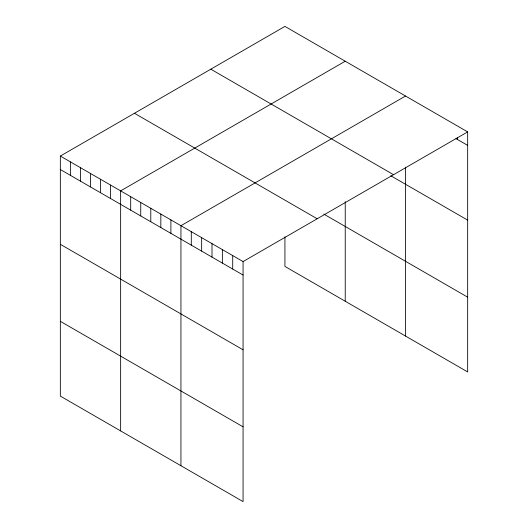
<?xml version="1.0" encoding="UTF-8"?>
<svg xmlns="http://www.w3.org/2000/svg" width="528" height="528" viewBox="0 0 528 528"><rect width="100%" height="100%" fill="white"/><g stroke="black" fill="none" stroke-linecap="round" stroke-linejoin="round"><path stroke-width="0.79" d="M60.337 156.064L243.071 261.571L243.071 501.6L60.337 396.099L60.337 156.064L284.929 26.4L467.663 131.901L467.663 371.936L284.929 266.429L284.929 236.834M345.233 61.215L120.641 190.885L120.641 430.914M405.537 96.03L180.946 225.7L180.946 465.729M243.071 261.571L467.663 131.901M455.928 138.593L467.663 145.365M210.811 69.188L393.551 174.695M390.793 175.751L467.663 220.136M323.789 214.097L467.663 297.165M134.449 113.276L317.189 218.777M60.337 169.528L243.071 275.035M60.337 244.299L243.071 349.8M60.337 321.328L243.071 426.835M457.307 137.801L457.307 139.385M405.537 167.132L405.537 336.065M345.233 201.604L345.233 301.244M232.716 255.592L232.716 269.056M222.361 249.612L222.361 263.076M212.005 243.632L212.005 257.096M201.65 237.653L201.65 251.117M191.294 231.68L191.294 245.144M170.894 219.899L170.894 233.363M160.842 214.091L160.842 227.555M150.79 208.289L150.79 221.753M140.738 202.488L140.738 215.952M130.687 196.687L130.687 210.151M110.59 185.077L110.59 198.541M100.538 179.276L100.538 192.74M90.486 173.474L90.486 186.938M80.434 167.673L80.434 181.137M70.382 161.872L70.382 175.336"/></g></svg>
